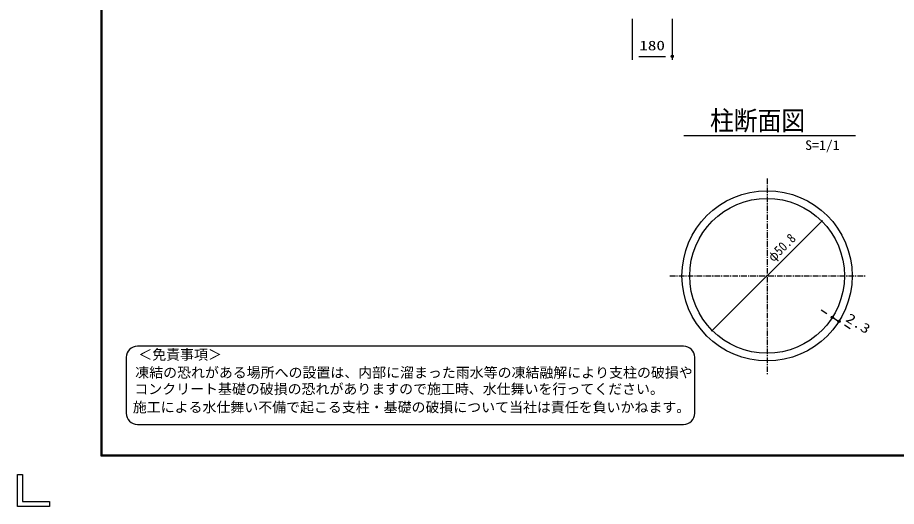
# Model space of a CAD drawing. Units: millimetres, scale not verified. Extents: x -4425 to 4425, y -3150 to 3150.
# Drawn here: x -4425 to -490, y -3150 to -963 of the extents above; entities that cross this region are included whole.
import ezdxf
from ezdxf.enums import TextEntityAlignment as Align

# ---------------------------------------------------------------- set-up
doc = ezdxf.new("R2010")
doc.units = ezdxf.units.MM
doc.header["$LTSCALE"] = 20
doc.header["$PDMODE"] = 32
doc.header["$PDSIZE"] = 10
doc.linetypes.add('USER1', pattern=[2, 1.25, -0.25, 0.25, -0.25])
for name, color, linetype, lineweight in [('0-0_SUNPOU', 1, 'Continuous', 25), ('0-4_KOUZOU', 7, 'Continuous', 25), ('0-A_WAKU', 7, 'Continuous', 25), ('0-B_D-TTL-TXT', 2, 'Continuous', 25)]:
    doc.layers.add(name, color=color, linetype=linetype, lineweight=lineweight)
doc.layers.add('0-1_DEFPOINTS', color=7, linetype='Continuous')
doc.styles.add('ＭＳ ゴシック', font='')
doc.styles.get('ＭＳ ゴシック').set_extended_font_data('MS Gothic')

msp = doc.modelspace()

# ---------------------------------------------------------------- linework, layer by layer
at = {"layer": '0-0_SUNPOU'}
for p, q in [((-1673.82, -967.99), (-1673.82, -1151.68)), ((-1493.82, -967.99), (-1493.82, -1151.68)), ((-1643.82, -1136.68), (-1523.82, -1136.68)), ((-1441.13, -1490.48), (-673.67, -1490.48)), ((-1317.51, -2366.43), (-820.79, -1870.38)), ((-801.78, -2287.77), (-827.12, -2271.71)), ((-776.44, -2303.82), (-747.29, -2322.28)), ((-721.95, -2338.34), (-696.6, -2354.39))]:
    msp.add_line(p, q, dxfattribs=at)
at = {"layer": '0-1_DEFPOINTS'}
for p in [(-1493.82, -1136.68), (-776.44, -2303.82), (-747.29, -2322.28)]:
    msp.add_point(p, dxfattribs=at)
at = {"layer": '0-4_KOUZOU', "color": 1, "linetype": 'USER1'}
for p, q in [((-1069.15, -1683.55), (-1069.15, -2559.57)), ((-1504.41, -2118.4), (-628.39, -2118.4))]:
    msp.add_line(p, q, dxfattribs=at)
at = {"layer": '0-4_KOUZOU'}
for radius in [381, 346.5]:
    msp.add_circle((-1069.15, -2118.4), radius, dxfattribs=at)
at = {"layer": '0-A_WAKU'}
for p, q in [((-4048.16, -2923.04), (-4048.16, 2922.96)), ((-4403.67, -3006.79), (-4403.67, -3128.56)), ((-4281.91, -3150.04), (-4425.16, -3150.04))]:
    msp.add_line(p, q, dxfattribs=at)
msp.add_lwpolyline([(-4050.16, 2924.96), (4199.84, 2924.96), (4199.84, -2925.04), (-4050.16, -2925.04)], close=True, dxfattribs=at)
for points in [[(4197.84, 2922.96), (4197.84, -2923.04), (-4048.16, -2923.04)], [(4195.84, 2920.96), (4195.84, -2921.04), (-4046.16, -2921.04)], [(-4046.16, -2921.04), (-4046.16, 2920.96), (4195.84, 2920.96)], [(-4425.16, -3150.04), (-4425.16, -3006.79), (-4403.67, -3006.79)], [(-4403.67, -3128.56), (-4281.91, -3128.56), (-4281.91, -3150.04)]]:
    msp.add_lwpolyline(points, dxfattribs=at)
at = {"layer": '0-B_D-TTL-TXT'}
for p, q in [((-1442.79, -2433.05), (-3888.34, -2433.05)), ((-3938.34, -2483.05), (-3938.34, -2733.05)), ((-1392.79, -2733.05), (-1392.79, -2483.05)), ((-3888.34, -2783.05), (-1442.79, -2783.05))]:
    msp.add_line(p, q, dxfattribs=at)
for centre, start, end in [((-3888.34, -2483.05), 90, 180), ((-1442.79, -2483.05), 0, 90), ((-3888.34, -2733.05), 180, 270), ((-1442.79, -2733.05), 270, 0)]:
    msp.add_arc(centre, 50, start, end, dxfattribs=at)

# ---------------------------------------------------------------- texts
at = {"layer": '0-0_SUNPOU', "color": 3, "style": 'ＭＳ ゴシック'}
for s, width, p in [('180', 1.3, (-1641.2, -1122.51)), ('S=1/1', 1.05, (-898.58, -1568.44))]:
    msp.add_text(s, height=43.26, dxfattribs=dict(at, width=width)).set_placement(p, align=Align.BOTTOM_LEFT)
at = {"layer": '0-0_SUNPOU', "color": 7, "style": 'ＭＳ ゴシック', "width": 0.9}
msp.add_text('柱断面図', height=86.66, dxfattribs=at).set_placement((-1324.41, -1493.38), align=Align.BOTTOM_LEFT)
at = {"layer": '0-0_SUNPOU', "color": 3, "style": 'ＭＳ ゴシック'}
for s, height, rotation, width, p in [('φ50.8', 43.3, 44.961, 0.9, (-1031.19, -2067.78)), ('2.3', 43.26, 327.648, 1.3, (-727.75, -2329.96))]:
    msp.add_text(s, height=height, rotation=rotation, dxfattribs=dict(at, width=width)).set_placement(p, align=Align.BOTTOM_LEFT)
at = {"layer": '0-B_D-TTL-TXT', "color": 7, "style": 'ＭＳ ゴシック'}
for s, p in [('＜免責事項＞ \u3000\u3000', (-3884.63, -2507.23)), ('凍結の恐れがある場所への設置は、内部に溜まった雨水等の凍結融解により支柱の破損や', (-3898.16, -2587.72)), ('コンクリート基礎の破損の恐れがありますので施工時、水仕舞いを行ってください。', (-3902.27, -2661.15)), ('施工による水仕舞い不備で起こる支柱・基礎の破損について当社は責任を負いかねます。 ', (-3909.26, -2742.64))]:
    msp.add_text(s, height=45.75, dxfattribs=at).set_placement(p, align=Align.BOTTOM_LEFT)

doc.saveas('drawing.dxf')
